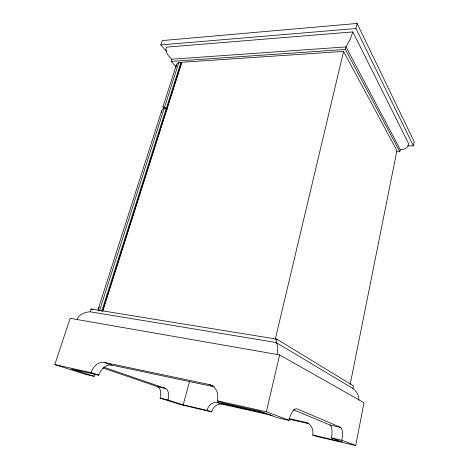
<?xml version="1.0" encoding="UTF-8"?>
<svg xmlns="http://www.w3.org/2000/svg" width="469" height="469" viewBox="0 0 469 469"><rect width="100%" height="100%" fill="white"/><g stroke="black" fill="none" stroke-linecap="round" stroke-linejoin="round"><path stroke-width="0.7" d="M358.879 400.145C359.277 395.49 356.452 391.164 352.864 388.449L276.077 342.487L90.13 311.779C85.059 312.055 79.443 314.201 77.145 319.061M167.292 109.506L166.249 108.486C164.291 108.046 162.221 109.007 161.653 110.983L98.191 309.147L98.384 310.226M175.84 67.407C175.852 64.681 177.792 61.615 180.94 62.348L181.908 63.432M277.208 353.919C277.806 350.179 278.463 345.753 276.077 342.487L276.862 339.157L91.033 308.989L90.13 311.779M289.027 418.594L305.46 422.288A10.822 9.72 -81.8 0 1 312.735 435.039L316.475 436.381L355.736 445.55L363.973 402.742L279.641 354.916L70.151 318.316L54.814 364.583L85.522 374.368L94.105 376.308A11.678 7.346 -73.2 0 1 95.043 373.916M407.538 145.847L413.394 145.877L414.186 141.732L357.102 23.45L162.233 40.563L160.791 44.918L166.671 51.449M352.864 388.449L353.38 385.84L276.862 339.157M399.828 151.745L400.245 149.646L345.993 46.912L350.279 39.138L352.852 31.915L166.36 47.14C164.9 51.86 168.371 56.397 171.847 59.205L345.993 46.912L345.401 49.433L399.828 151.745L396.903 151.716M350.226 384.158L396.921 150.596L343.572 51.408L181.79 62.289L102.582 311.393M161.266 112.478L161.653 110.983M355.736 445.55L341.825 440.291A11.889 3.975 -79.9 0 0 340.424 427.312L297.135 408.927A13.794 5.399 -79.1 0 0 288.992 420.33L266.357 411.776L279.641 354.916M413.394 145.877L355.918 28.515L357.102 23.45M275.221 339.503L343.572 51.408M272.12 415.417L222.136 404.172A9.949 8.342 -73.2 0 0 211.63 411.882L206.952 410.363L183.209 404.823L189.587 381.233M102.635 310.883L181.48 62.952M99.475 310.888L164.109 108.544M178.824 62.488L164.402 107.624L165.44 108.638M101.691 311.252L166.249 108.486M180.94 62.348L166.548 107.559L163.247 107.489L162.86 107.137L176.35 65.027M176.033 66.791L171.132 61.404L171.847 59.205M98.191 309.147L98.572 308.25M162.86 107.137L163.294 106.604M98.906 307.77L99.334 307.277M160.791 44.918L355.918 28.515M171.132 61.404L345.401 49.433M400.245 149.646C403.868 149.875 408.2 147.993 408.81 144.047L352.852 31.915M54.814 364.583L91.056 372.673A13.032 9.72 -66.9 0 1 104.353 362.455L209.168 384.533L213.114 386.081M104.353 362.455L111.927 365.14L214.315 386.808M103.016 368.001L157.467 386.638L165.381 388.396A10.265 5.663 -75.3 0 1 167.955 399.946L183.209 404.823M293.383 409.754L329.859 424.961L340.424 427.312M209.168 384.533A14.252 11.813 -70.8 0 1 217.253 400.825L266.357 411.776M111.927 365.14A12.833 9.65 -67.1 0 0 98.807 375.194L71.587 369.097L94.105 376.308M206.952 410.363A10.066 8.407 -72.9 0 1 217.575 402.554L266.879 413.623M289.262 419.274L308.538 423.613M288.992 420.33L276.95 417.609L259.814 411.231L223.801 403.17L217.253 400.825M157.467 386.638A10.195 5.722 -75 0 1 160.087 398.117L167.955 399.946M329.859 424.961A11.789 4.098 -79.6 0 1 331.349 437.864L341.825 440.291M312.735 435.039L342.253 441.921L331.349 437.864M211.63 411.882L180.413 404.589L160.087 398.117M91.056 372.673L98.807 375.194M165.381 388.396L104.628 367.473A11.678 7.346 -73.2 0 0 103.696 367.256M217.575 402.554L222.136 404.172M305.46 422.288L308.62 423.525M91.033 308.989L93.032 309.886M98.648 310.501L99.018 310.724"/></g></svg>
